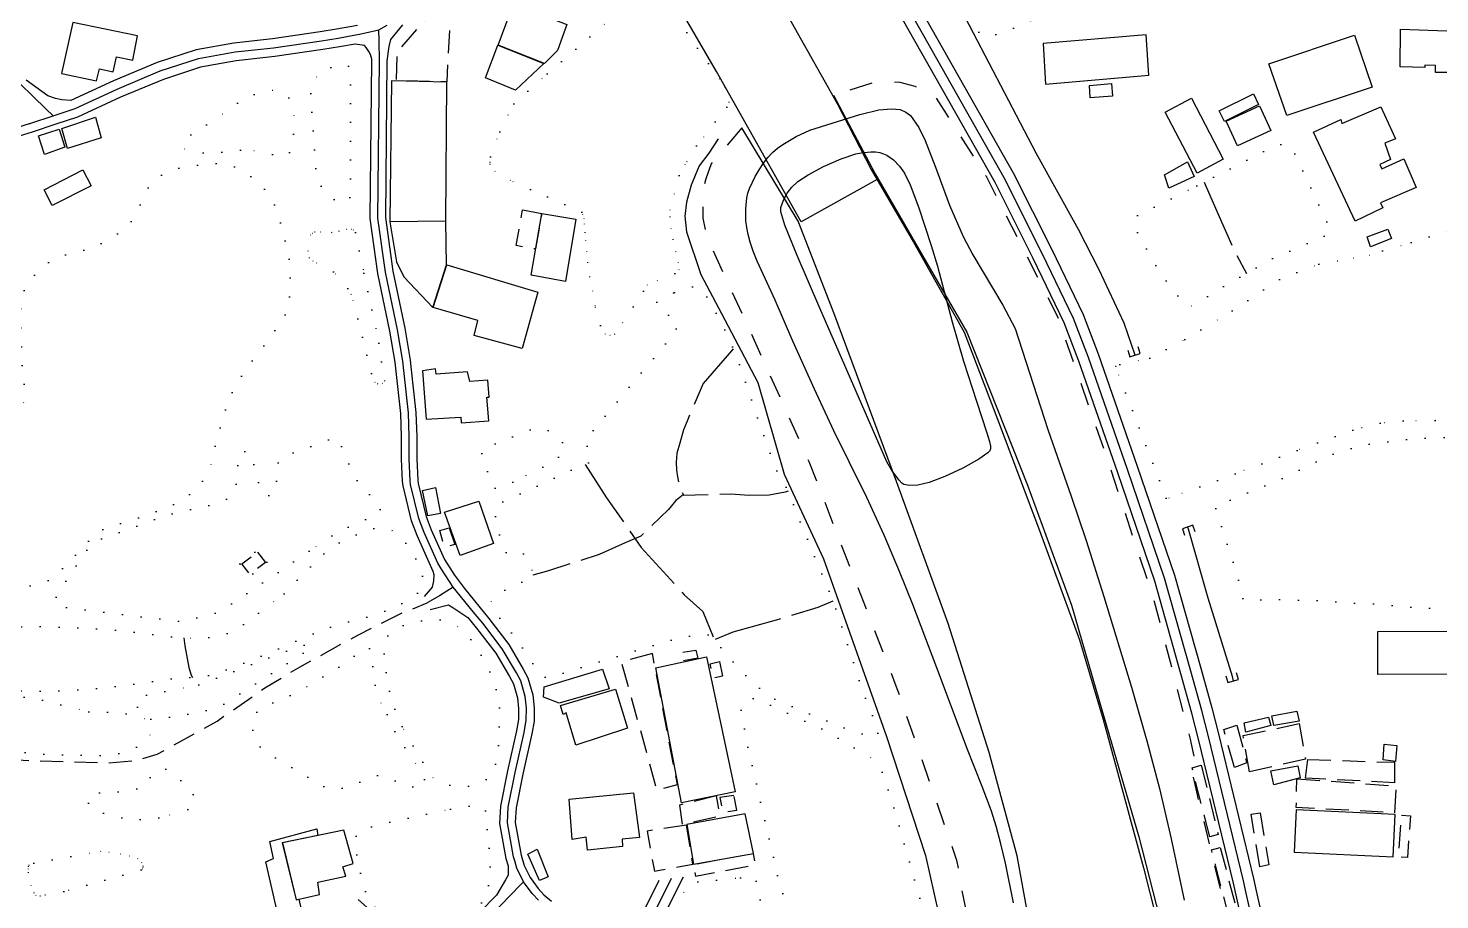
# Model space of a CAD drawing. Header units: millimetres. Extents: x 220021 to 223505, y 489325 to 491820.
# Drawn here: x 221140 to 221447.9, y 490219.8 to 490409.9 of the extents above; entities that cross this region are included whole.
import ezdxf

# ---------------------------------------------------------------- set-up
doc = ezdxf.new("R2010")
doc.units = ezdxf.units.MM
for name, pattern in [('15M2P5', [17.5, 15, -2.5]), ('5M2P5', [7.5, 5, -2.5]), ('5M5', [10, 5, -5]), ('AM4', [4, 0, -4])]:
    doc.linetypes.add(name, pattern=pattern)
for name, color, linetype in [('A0013110', 8, 'Continuous'), ('A0013113', 8, 'Continuous'), ('A0023119', 8, '5M2P5'), ('A0023210', 8, 'Continuous'), ('A0073340', 8, 'Continuous'), ('B0014111', 8, 'Continuous'), ('B0014112', 8, 'Continuous'), ('B0014116', 8, '5M2P5'), ('C0076116', 8, 'Continuous'), ('D0015112', 8, '15M2P5'), ('D0025111', 8, 'AM4'), ('E0022112', 8, 'Continuous'), ('F0017111', 8, 'Continuous'), ('F0037221', 8, 'Continuous'), ('F0037223', 8, '5M5')]:
    doc.layers.add(name, color=color, linetype=linetype)

msp = doc.modelspace()

# ---------------------------------------------------------------- linework, layer by layer
at = {"layer": 'A0013110'}
msp.add_lwpolyline([(221465.152, 490418.297), (221423.323, 490420.182), (221370.696, 490422.765), (221328.874, 490424.417), (221354.887, 490378.368), (221363.309, 490361.662), (221370.135, 490347.457), (221373.454, 490338.863), (221381.951, 490314.398), (221390.042, 490290.623), (221395.779, 490270.316), (221398.189, 490261.67), (221399.693, 490255.977), (221407.312, 490224.473), (221407.901, 490221.758), (221413.79, 490195.537)], dxfattribs=at)
at = {"layer": 'A0013110', "flags": 128}
for points in [[(221409.398, 490194.557), (221403.507, 490220.788), (221402.926, 490223.467), (221395.331, 490254.873), (221393.847, 490260.492), (221391.447, 490269.1), (221385.744, 490289.285), (221377.695, 490312.934), (221369.228, 490337.313), (221366.001, 490345.669), (221359.271, 490359.674), (221350.917, 490376.248), (221324.951, 490422.213)], [(221211.885, 490410.5), (221207.301, 490409.689), (221203.713, 490409.121), (221193.322, 490407.599), (221184.872, 490406.687), (221176.692, 490405.238), (221168.162, 490402.415), (221158.623, 490398.437), (221149.352, 490394.146), (221147.331, 490394.321), (221145.989, 490394.577), (221144.32, 490395.147), (221139.614, 490398.604)], [(221221.671, 490410.619), (221219.083, 490407.49), (221218.725, 490405.958), (221218.293, 490402.802), (221217.956, 490368.611), (221219.558, 490356.959), (221222.188, 490344.467), (221223.37, 490337.496), (221223.585, 490335.413), (221224.616, 490326.121), (221224.79, 490320.813), (221224.783, 490315.985), (221225.004, 490311.348), (221225.065, 490310.621), (221226.828, 490303.438), (221227.904, 490300.513), (221230.816, 490294.02), (221233.001, 490290.649), (221235.211, 490287.674), (221240.507, 490281.166), (221244.847, 490275.508), (221248.001, 490270.14), (221249.034, 490268.209), (221250.122, 490264.492), (221250.412, 490261.691), (221250.363, 490258.801), (221249.89, 490255.99), (221247.89, 490247.229), (221246.449, 490239.831), (221246.272, 490236.663), (221247.551, 490229.57), (221248.187, 490227.312), (221249.54, 490224.635), (221251.244, 490222.233), (221252.534, 490220.901), (221254.164, 490219.527)], [(221226.5, 490285.985), (221228.205, 490288.012), (221228.537, 490289.379), (221228.55, 490290.678), (221228.36, 490291.431), (221224.847, 490299.267), (221223.668, 490302.472), (221221.798, 490310.087), (221221.71, 490311.131), (221221.483, 490315.909), (221221.49, 490320.762), (221221.322, 490325.884), (221220.304, 490335.062), (221220.099, 490337.051), (221218.945, 490343.851), (221216.304, 490356.394), (221214.654, 490368.401), (221214.993, 490402.784), (221214.984, 490403.185), (221214.686, 490404.164), (221214.327, 490404.87), (221213.731, 490405.716), (221213.368, 490406.119), (221211.327, 490406.44), (221207.946, 490405.843), (221204.301, 490405.265), (221193.814, 490403.73), (221185.422, 490402.824), (221177.65, 490401.447), (221169.527, 490398.758), (221160.193, 490394.866), (221150.781, 490390.51), (221146.086, 490388.978), (221140.906, 490387.251), (221129.492, 490383.72)], [(221227.677, 490283.12), (221231.722, 490284.122), (221232.642, 490283.531), (221235.96, 490281.368), (221237.839, 490279.058), (221242.022, 490273.604), (221245.035, 490268.477), (221245.869, 490266.916), (221246.772, 490263.834), (221247.009, 490261.544), (221246.968, 490259.114), (221246.554, 490256.651), (221244.563, 490247.933), (221243.068, 490240.253), (221242.855, 490236.453), (221244.234, 490228.807), (221244.688, 490227.195), (221244.734, 490226.36), (221244.704, 490225.202), (221244.138, 490224.192), (221242.155, 490220.809), (221238.448, 490217.025)], [(221279.253, 490217.492), (221282.979, 490224.791)], [(221271.652, 490211.965), (221277.632, 490224.078)], [(221216.027, 490216.309), (221211.995, 490219.897)]]:
    msp.add_lwpolyline(points, dxfattribs=at)
at = {"layer": 'A0013113', "flags": 128}
msp.add_lwpolyline([(221216.251, 490539.581), (221246.636, 490500.861), (221262.416, 490479.802), (221276.091, 490460.362), (221291.118, 490437.825), (221302.923, 490417.686), (221316.473, 490393.487), (221323.927, 490379.082), (221333.144, 490363.242), (221344.21, 490343.59), (221351.495, 490324.624), (221360.601, 490300.389), (221369.378, 490276.504), (221374.522, 490259.112), (221383.322, 490226.783), (221391.465, 490194.627), (221399.999, 490165.254), (221406.921, 490138.175), (221418.632, 490095.436), (221430.66, 490054.395), (221436.395, 490032.888), (221439.029, 490027.466), (221441.667, 490023.093), (221445.465, 490018.894)], dxfattribs=at)
at = {"layer": 'A0023119', "flags": 128}
msp.add_lwpolyline([(221099.909, 490224.347), (221116.231, 490241.172), (221129.259, 490249.766), (221132.228, 490250.286), (221137.673, 490250.298), (221157.143, 490249.655), (221163.742, 490250.183), (221168.196, 490251.564), (221181.225, 490258.787), (221191.614, 490266.005), (221199.365, 490270.648), (221211.899, 490277.527), (221221.135, 490282.173), (221227.089, 490284.553)], dxfattribs=at)
at = {"layer": 'A0023210', "flags": 128}
for points in [[(221145.475, 490390.83), (221143.908, 490392.349), (221135.542, 490400.463), (221125.609, 490410.056), (221122.321, 490414.109), (221116.527, 490425.433), (221112.971, 490431.449), (221105.69, 490434.792), (221103.136, 490435.955), (221102.047, 490436.706), (221100.96, 490437.774), (221100.92, 490438.367), (221101.078, 490438.832), (221101.236, 490439.297), (221104.449, 490446.883), (221104.949, 490449.249), (221105.271, 490454.952), (221105.166, 490455.644), (221104.887, 490456.834), (221103.714, 490458.904), (221103.128, 490459.504), (221102.285, 490460.366)], [(221411.594, 490195.047), (221405.704, 490221.273), (221405.119, 490223.97), (221397.512, 490255.425), (221396.018, 490261.081), (221393.613, 490269.708), (221387.893, 490289.954), (221379.823, 490313.666), (221371.341, 490338.088), (221368.068, 490346.563), (221361.29, 490360.668), (221352.902, 490377.308), (221326.946, 490423.256), (221326.422, 490424.342), (221325.227, 490436.236)], [(221128.935, 490385.589), (221140.31, 490389.108), (221140.44, 490389.151), (221140.627, 490389.214), (221145.475, 490390.83), (221150.067, 490392.328), (221150.306, 490392.439), (221159.408, 490396.652), (221168.844, 490400.586), (221177.171, 490403.343), (221185.147, 490404.756), (221189.358, 490405.21), (221193.568, 490405.664), (221204.007, 490407.193), (221207.623, 490407.766), (221211.069, 490408.375), (221212.267, 490408.587), (221216.501, 490409.531), (221218.316, 490410.564)], [(221251.309, 490219.722), (221249.933, 490221.144), (221248.08, 490223.755), (221246.595, 490226.692), (221246.145, 490228.29), (221245.893, 490229.189), (221244.563, 490236.558), (221244.759, 490240.042), (221246.227, 490247.581), (221248.222, 490256.321), (221248.666, 490258.957), (221248.71, 490261.618), (221248.579, 490262.891), (221248.447, 490264.163), (221247.452, 490267.563), (221246.518, 490269.309), (221243.435, 490274.556), (221239.173, 490280.112), (221237.173, 490282.57), (221232.739, 490288.019), (221230.212, 490291.919), (221229.362, 490293.229), (221226.376, 490299.89), (221225.248, 490302.955), (221223.431, 490310.354), (221223.357, 490311.239), (221223.133, 490315.947), (221223.14, 490320.787), (221223.055, 490323.395), (221222.969, 490326.003), (221221.944, 490335.237), (221221.734, 490337.274), (221220.567, 490344.159), (221217.931, 490356.677), (221216.305, 490368.506), (221216.643, 490402.793), (221216.551, 490407.148), (221216.501, 490409.531)], [(221232.739, 490288.019), (221231.371, 490287.133), (221229.743, 490286.079), (221227.089, 490284.553)], [(221280.305, 490224.434), (221277.479, 490218.729), (221272.742, 490210.276), (221269.693, 490206.221)], [(221248.08, 490223.755), (221247.332, 490222.99), (221238.983, 490214.317), (221235.968, 490212.693), (221232.99, 490211.97), (221231.486, 490211.605), (221228.068, 490211.379), (221227.426, 490211.484), (221226.783, 490211.589), (221222.231, 490212.187), (221217.02, 490213.579), (221214.307, 490214.738), (221210.312, 490217.803)]]:
    msp.add_lwpolyline(points, dxfattribs=at)
at = {"layer": 'A0073340', "flags": 128}
msp.add_lwpolyline([(221216.251, 490539.581), (221246.636, 490500.861), (221262.416, 490479.802), (221276.091, 490460.362), (221291.118, 490437.825), (221302.923, 490417.686), (221316.473, 490393.487), (221323.927, 490379.082), (221325.19, 490376.911), (221308.641, 490367.68), (221290.176, 490400.468), (221276.204, 490424.566), (221261.5, 490446.58), (221246.898, 490468.38), (221227.682, 490493.626), (221216.618, 490508.155), (221201.529, 490526.448), (221185.386, 490546.007)], dxfattribs=at)
at = {"layer": 'B0014111', "flags": 128}
for points in [[(221245.898, 490415.208), (221257.547, 490410.724), (221255.458, 490405.043), (221252.672, 490402.199), (221242.577, 490406.246)], [(221439.397, 490409.7), (221457.541, 490409.086), (221457.296, 490402.843), (221458.03, 490402.844), (221457.983, 490400.099), (221451.039, 490400.616), (221450.907, 490400.237), (221446.971, 490400.224), (221446.975, 490401.78), (221444.676, 490401.839), (221444.668, 490401.362), (221439.292, 490401.466)], [(221242.483, 490406.241), (221252.51, 490402.191), (221246.349, 490396.44), (221239.802, 490399.076)], [(221429.354, 490408.404), (221433.168, 490397.072), (221414.593, 490390.846), (221410.621, 490402.116)], [(221219.25, 490398.427), (221218.911, 490367.743), (221231.114, 490367.886), (221231.322, 490398.17)], [(221393.745, 490394.676), (221400.676, 490381.364), (221395.024, 490378.302), (221388.011, 490391.629)], [(221407.267, 490395.57), (221408.417, 490393.26), (221400.989, 490389.561), (221399.839, 490391.871)], [(221408.581, 490392.993), (221411.062, 490387.612), (221403.807, 490384.267), (221401.326, 490389.647)], [(221392.875, 490380.776), (221394.332, 490377.558), (221388.853, 490375.05), (221387.871, 490377.955)], [(221252.097, 490369.515), (221259.512, 490368.252), (221257.205, 490354.684), (221249.751, 490356.073)], [(221231.116, 490367.812), (221218.921, 490367.686), (221220.354, 490358.967), (221221.93, 490355.677), (221228.285, 490349.012), (221231.297, 490358.322)], [(221231.379, 490358.297), (221251.218, 490352.34), (221247.748, 490340.056), (221237.329, 490342.896), (221238.124, 490346.183), (221228.375, 490348.986)], [(221238.348, 490306.733), (221241.538, 490297.557), (221234.235, 490294.922), (221230.809, 490304.388)], [(221456.839, 490278.41), (221456.86, 490268.988), (221434.433, 490268.939), (221434.413, 490278.362)], [(221416.624, 490239.434), (221416.195, 490230.2), (221437.752, 490229.2), (221438.181, 490238.431)]]:
    msp.add_lwpolyline(points, close=True, dxfattribs=at)
at = {"layer": 'B0014111'}
for points in [[(221361.926, 490397.724), (221384.44, 490399.656), (221383.916, 490408.506), (221361.447, 490406.578)], [(221371.682, 490394.765), (221371.509, 490397.414), (221376.32, 490397.84), (221376.553, 490395.093)], [(221420.388, 490387.265), (221426.317, 490389.982), (221426.599, 490389.169), (221435.099, 490392.766), (221438.295, 490385.78), (221435.975, 490384.851), (221437.207, 490381.296), (221434.888, 490380.154), (221435.303, 490379.256), (221440.074, 490381.41), (221442.767, 490375.154), (221435.036, 490371.849), (221435.536, 490370.703), (221429.482, 490367.85)], [(221432.786, 490362.217), (221432.112, 490364.415), (221436.592, 490366.068), (221437.404, 490364.018)], [(221226.006, 490309.102), (221228.883, 490309.753), (221229.952, 490304.095), (221227.175, 490303.551)], [(221405.626, 490256.374), (221405.233, 490258.381), (221410.594, 490259.632), (221411.075, 490257.823)], [(221411.751, 490257.8), (221411.326, 490259.899), (221416.729, 490260.939), (221417.277, 490258.759)], [(221435.788, 490253.717), (221438.59, 490253.466), (221438.265, 490249.976), (221435.573, 490250.328)], [(221411.717, 490244.902), (221411.065, 490247.952), (221416.952, 490248.988), (221417.493, 490246.387)]]:
    msp.add_lwpolyline(points, close=True, dxfattribs=at)
at = {"layer": 'B0014112', "flags": 128}
for points in [[(221149.732, 490411.161), (221147.289, 490400.045), (221154.956, 490398.425), (221155.589, 490401.071), (221158.575, 490400.427), (221159.326, 490403.683), (221162.872, 490402.982), (221163.892, 490408.232)], [(221151.984, 490379.012), (221153.743, 490375.567), (221145.273, 490371.243), (221143.514, 490374.688)], [(221228.862, 490335.641), (221226.033, 490335.185), (221226.811, 490324.628), (221234.37, 490325.07), (221234.477, 490323.844), (221240.493, 490324.271), (221240.093, 490329.439), (221240.547, 490329.47), (221240.27, 490333.119), (221236.352, 490332.821), (221235.873, 490334.975), (221229.022, 490334.476)], [(221287.979, 490272.806), (221294.255, 490243.375), (221282.498, 490240.989), (221276.94, 490270.432)], [(221265.324, 490270.102), (221266.789, 490265.843), (221255.823, 490262.684), (221252.425, 490264.003), (221252.573, 490266.251)], [(221268.132, 490265.722), (221270.724, 490257.221), (221259.453, 490253.566), (221257.341, 490260.604), (221256.719, 490260.228), (221256.162, 490262.201)], [(221272.057, 490243.136), (221273.349, 490233.412), (221269.565, 490232.993), (221269.686, 490231.427), (221262.018, 490230.656), (221261.723, 490233.457), (221258.677, 490232.979), (221258.02, 490241.786)], [(221296.436, 490238.567), (221283.698, 490236.242), (221285.125, 490227.565), (221298.205, 490229.9)], [(221203.001, 490235.295), (221203.235, 490233.844), (221195.393, 490232.25), (221198.481, 490219.775), (221199.075, 490219.906), (221199.904, 490216.123), (221194.872, 490215.054), (221191.893, 490228.099), (221193.535, 490228.777), (221192.701, 490232.525)], [(221208.897, 490234.962), (221195.468, 490232.202), (221198.509, 490219.817), (221203.601, 490220.939), (221203.225, 490223.681), (221209.345, 490224.977), (221208.648, 490227.017), (221210.917, 490227.694)], [(221251.055, 490230.871), (221253.462, 490224.821), (221251.553, 490224.029), (221249.041, 490229.74)]]:
    msp.add_lwpolyline(points, close=True, dxfattribs=at)
at = {"layer": 'B0014112'}
for points in [[(221148.636, 490383.69), (221147.345, 490388.074), (221154.705, 490390.479), (221155.937, 490386)], [(221143.586, 490382.384), (221142.28, 490386.472), (221146.821, 490387.893), (221148.001, 490383.961)]]:
    msp.add_lwpolyline(points, close=True, dxfattribs=at)
at = {"layer": 'B0014116', "flags": 128}
for points in [[(221228.709, 490414.203), (221232.129, 490413.447), (221231.325, 490398.229), (221220.36, 490398.455), (221220.559, 490404.749)], [(221247.847, 490370.309), (221252.036, 490369.525), (221250.669, 490361.766), (221246.503, 490362.496)], [(221231.838, 490300.954), (221233.098, 490297.273), (221230.741, 490296.785), (221229.829, 490300.336)], [(221190.062, 490295.654), (221191.78, 490293.387), (221188.361, 490290.796), (221186.643, 490293.063)], [(221276.183, 490273.543), (221269.422, 490271.634), (221277.135, 490243.793), (221281.638, 490244.918)], [(221285.625, 490274.253), (221286.096, 490272.478), (221282.778, 490271.872), (221282.446, 490273.761)], [(221290.796, 490271.758), (221291.508, 490268.585), (221289.476, 490268.129), (221288.764, 490271.301)], [(221416.781, 490246.194), (221438.4, 490244.621), (221438.074, 490238.795), (221416.624, 490239.948)], [(221290.137, 490242.446), (221282.084, 490240.466), (221282.708, 490236.292), (221290.954, 490238.098)], [(221293.96, 490242.527), (221290.865, 490242.116), (221291.604, 490238.881), (221294.586, 490239.32)], [(221439.56, 490238.284), (221441.529, 490238.145), (221440.887, 490229.036), (221438.917, 490229.175)], [(221283.633, 490236.068), (221275.019, 490234.795), (221276.61, 490226.068), (221285.036, 490227.549)], [(221298.219, 490229.828), (221285.142, 490227.464), (221285.566, 490224.99), (221298.674, 490227.423)]]:
    msp.add_lwpolyline(points, close=True, dxfattribs=at)
at = {"layer": 'B0014116'}
for points in [[(221406.427, 490247.7), (221405.029, 490255.638), (221417.233, 490258.23), (221418.621, 490250.454)], [(221400.799, 490256.971), (221403.697, 490257.911), (221405.838, 490249.67), (221403.169, 490248.683)], [(221393.918, 490248.604), (221395.919, 490249.152), (221399.614, 490234.016), (221397.748, 490233.509)], [(221419.183, 490250.407), (221438.052, 490249.793), (221438.036, 490245.351), (221418.668, 490246.356)], [(221406.783, 490238.459), (221408.759, 490238.789), (221410.643, 490227.397), (221408.674, 490226.966)], [(221398.141, 490230.722), (221400.048, 490231.223), (221403.991, 490216.109), (221402.072, 490215.578)]]:
    msp.add_lwpolyline(points, close=True, dxfattribs=at)
at = {"layer": 'C0076116', "flags": 128}
for points in [[(221379.855, 490339.67), (221380.321, 490338.244), (221382.602, 490338.991), (221382.136, 490340.416)], [(221394.55, 490300.063), (221394.091, 490301.491), (221391.806, 490300.756), (221392.265, 490299.329)], [(221401.28, 490268.677), (221401.691, 490267.234), (221403.999, 490267.891), (221403.588, 490269.333)]]:
    msp.add_lwpolyline(points, dxfattribs=at)
at = {"layer": 'D0015112', "flags": 128}
for points in [[(221396.545, 490376.358), (221396.763, 490375.797), (221399.54, 490369.515), (221402.89, 490361.819), (221405.779, 490356.426)], [(221293.814, 490339.948), (221293.428, 490339.563), (221287.267, 490332.405), (221285.095, 490327.435), (221283.753, 490324.17), (221283.002, 490322.286), (221282.149, 490319.395), (221281.535, 490317.215), (221281.403, 490315.187), (221281.466, 490313.503), (221281.651, 490312.049), (221281.98, 490310.286), (221282.604, 490308.817), (221283.036, 490307.971)], [(221261.494, 490314.738), (221266.207, 490307.485), (221273.77, 490296.668), (221283.147, 490286.346), (221287.193, 490282.678), (221289.427, 490277.138)], [(221305.786, 490308.914), (221305.135, 490308.739), (221301.68, 490308.081), (221297.262, 490308.008), (221293.255, 490308.286), (221282.699, 490307.961), (221282.137, 490307.544), (221281.316, 490306.891), (221279.673, 490304.943), (221273.672, 490299.129), (221270.224, 490297.68), (221264.544, 490295.119), (221253.552, 490291.592), (221250.082, 490290.616)], [(221289.97, 490276.634), (221293.772, 490278.267), (221303.229, 490280.874), (221312.313, 490283.669), (221315.587, 490285.013)], [(221173.975, 490276.972), (221174.175, 490275.2), (221175.083, 490270.471), (221175.57, 490268.794), (221175.834, 490268.277)]]:
    msp.add_lwpolyline(points, dxfattribs=at)
at = {"layer": 'D0025111'}
for points in [[(221276.677, 490419.038), (221291.938, 490397.148), (221292.867, 490393.832), (221292.419, 490392.699), (221285.83, 490384.292), (221283.339, 490380.285), (221282.052, 490377.772), (221279.953, 490370.318), (221279.989, 490368.834), (221280.228, 490366.22), (221280.61, 490363.889), (221281.191, 490361.231), (221281.812, 490358.825), (221282.006, 490357.257), (221281.11, 490356.446), (221275.073, 490353.952), (221274.242, 490352.594), (221267.975, 490343.152), (221266.985, 490342.875), (221265.991, 490343.182), (221264.843, 490345.055), (221263.688, 490349.355), (221263.186, 490352.541), (221262.553, 490355.638), (221262.099, 490358.758), (221261.865, 490361.218), (221261.668, 490363.531), (221261.552, 490365.313), (221261.348, 490367.142), (221261.287, 490368.308), (221261.026, 490369.266), (221260.817, 490369.771), (221245.267, 490376.691), (221241.881, 490378.688), (221240.81, 490380.218), (221240.762, 490380.649), (221240.893, 490381.875), (221242.908, 490387.314), (221245.942, 490393.426), (221253.254, 490399.974), (221268.025, 490412.784)], [(221451.192, 490324.328), (221446.914, 490324.358), (221439.97, 490324.243), (221434.949, 490323.779), (221428.975, 490322.253), (221416.79, 490317.817), (221403.319, 490312.7), (221388.927, 490307.417), (221388.257, 490307.427), (221377.236, 490336.036), (221377.27, 490336.228), (221378.133, 490336.539), (221384.657, 490337.932), (221392.317, 490342.042), (221402.666, 490348.264), (221412.947, 490355.142), (221421.549, 490358.435), (221429.088, 490359.809), (221432.61, 490360.415), (221435.467, 490361.365), (221441.682, 490363.169), (221451.251, 490366.119)]]:
    msp.add_lwpolyline(points, dxfattribs=at)
at = {"layer": 'D0025111', "flags": 128}
for points in [[(221351.027, 490419.116), (221364.06, 490418.687), (221365.052, 490417.991), (221365.549, 490416.78), (221365.551, 490416.09), (221364.894, 490415.059), (221356.987, 490410.624), (221349.735, 490408.083), (221349.241, 490408.086), (221348.581, 490408.091), (221347.258, 490409.134), (221342.119, 490419.346), (221342.613, 490419.861), (221343.603, 490419.854)], [(221206.026, 490401.378), (221208.006, 490402.068), (221208.996, 490402.07), (221209.986, 490401.558), (221210.318, 490399.674), (221210.337, 490374.49), (221210.174, 490372.606), (221209.02, 490371.918), (221206.544, 490372.598), (221204.893, 490373.965), (221203.406, 490376.36), (221202.744, 490379.614), (221201.743, 490393.659), (221201.574, 490397.599), (221202.069, 490398.628), (221203.058, 490399.316)], [(221186.361, 490383.351), (221185.771, 490383.283), (221182.288, 490382.892), (221179.104, 490382.716), (221178.337, 490382.731), (221175.474, 490383.001), (221174.931, 490383.149), (221174.492, 490383.333), (221174.136, 490383.575), (221173.87, 490383.841), (221173.713, 490384.126), (221173.659, 490384.443), (221173.71, 490384.763), (221173.854, 490385.097), (221174.074, 490385.424), (221174.384, 490385.773), (221174.748, 490386.096), (221175.601, 490386.746), (221176.534, 490387.382), (221179.255, 490389.066), (221181.859, 490390.85), (221182.359, 490391.242), (221184.84, 490393.005), (221186.403, 490393.993), (221187.458, 490394.574), (221189.088, 490395.356), (221190.244, 490395.823), (221190.957, 490396.052), (221192.123, 490396.349), (221192.709, 490396.428), (221193.288, 490396.434), (221193.842, 490396.376), (221194.36, 490396.285), (221194.824, 490396.155), (221195.263, 490396), (221195.665, 490395.794), (221196.025, 490395.564), (221196.359, 490395.283), (221196.665, 490394.991), (221196.956, 490394.663), (221197.211, 490394.31), (221197.422, 490393.943), (221197.584, 490393.547), (221197.709, 490393.126), (221197.799, 490392.691), (221197.863, 490392.262), (221197.934, 490391.345), (221197.94, 490390.852), (221197.933, 490387.596), (221197.782, 490385.272), (221197.713, 490384.909), (221197.464, 490383.945), (221197.28, 490383.377), (221197.175, 490383.125), (221197.056, 490382.892), (221196.89, 490382.658), (221196.692, 490382.449), (221196.426, 490382.252), (221196.102, 490382.076), (221195.738, 490381.951), (221195.364, 490381.894), (221194.99, 490381.89), (221194.594, 490381.938), (221194.029, 490382.082), (221193.684, 490382.212), (221193.087, 490382.476), (221191.084, 490383.158), (221190.822, 490383.119)], [(221394.917, 490375.526), (221407.909, 490382.165), (221410.948, 490383.755), (221413.197, 490384.547), (221414.363, 490384.679), (221415.082, 490384.401), (221416.091, 490383.101), (221423.666, 490366.812), (221424.074, 490365.466), (221424.016, 490365.135), (221411.486, 490359.686), (221401.261, 490353.845), (221393.751, 490349.304), (221393.161, 490349.171), (221392.474, 490349.381), (221386.946, 490356.436), (221381.788, 490365.674), (221381.338, 490368.336), (221381.716, 490368.933)], [(221137.349, 490324.479), (221137.5, 490324.659), (221137.781, 490325.126), (221137.987, 490325.525), (221138.611, 490326.921), (221138.788, 490327.388), (221139.048, 490328.248), (221139.12, 490328.647), (221139.153, 490329.014), (221139.161, 490329.381), (221139.143, 490332.723), (221139.119, 490333.097), (221138.759, 490336.055), (221138.558, 490339.368), (221138.559, 490339.897), (221138.448, 490343.071), (221138.391, 490346.542), (221138.487, 490348.668), (221138.542, 490349.194), (221139.06, 490352.366), (221139.244, 490352.952), (221139.454, 490353.448), (221139.713, 490353.945), (221140.034, 490354.441), (221140.409, 490354.944), (221140.841, 490355.451), (221141.814, 490356.464), (221143.391, 490357.93), (221144.9, 490359.151), (221145.44, 490359.474), (221145.988, 490359.747), (221146.545, 490359.98), (221147.679, 490360.349), (221148.277, 490360.507), (221151.519, 490361.291), (221152.969, 490361.731), (221155.061, 490362.52), (221156.4, 490363.127), (221157.685, 490363.812), (221158.337, 490364.207), (221158.942, 490364.62), (221160.105, 490365.518), (221161.707, 490366.905), (221162.179, 490367.379), (221162.644, 490367.911), (221163.084, 490368.515), (221163.505, 490369.18), (221163.801, 490369.737), (221164.068, 490370.316), (221164.501, 490371.474), (221165.933, 490374.703), (221166.28, 490375.238), (221166.687, 490375.781), (221167.151, 490376.302), (221167.652, 490376.791), (221168.196, 490377.254), (221168.805, 490377.692), (221169.453, 490378.087), (221170.104, 490378.432), (221170.81, 490378.737), (221171.53, 490379.002), (221172.253, 490379.221), (221173.667, 490379.553), (221175.995, 490379.953), (221178.532, 490380.238), (221181.389, 490380.4), (221182.022, 490380.37), (221182.634, 490380.308), (221183.727, 490380.113), (221184.238, 490379.968), (221184.723, 490379.795), (221185.636, 490379.405), (221186.571, 490378.926), (221187.132, 490378.58), (221189.716, 490376.796), (221190.227, 490376.32), (221190.715, 490375.794), (221192.005, 490374.246), (221193.165, 490372.614), (221193.495, 490371.963), (221194.152, 490370.422), (221194.632, 490369.062), (221195.008, 490367.701), (221195.964, 490364.045), (221196.852, 490360.475), (221196.973, 490359.691), (221197.112, 490358.154), (221197.143, 490357.262), (221197.138, 490353.797), (221196.936, 490350.383), (221196.806, 490349.625), (221196.636, 490348.912), (221196.416, 490348.229), (221196.123, 490347.535), (221195.766, 490346.852), (221195.363, 490346.209), (221194.501, 490345.008), (221192.663, 490342.305), (221191.312, 490340.533), (221189.146, 490337.73), (221187.196, 490335.095), (221186.872, 490334.541), (221185.156, 490331.694), (221183.85, 490329.185), (221183.666, 490328.645), (221182.741, 490325.567), (221181.799, 490322.449), (221181.007, 490319.507), (221180.33, 490316.374), (221179.868, 490314.709), (221179.662, 490314.148), (221179.186, 490313.077), (221178.89, 490312.523), (221178.158, 490311.322), (221177.434, 490310.287), (221177.001, 490309.755), (221176.54, 490309.274), (221176.007, 490308.807), (221174.891, 490307.93), (221173.631, 490307.065), (221172.885, 490306.63), (221170.484, 490305.442), (221169.689, 490305.109), (221166.579, 490303.969), (221163.433, 490302.915), (221160.342, 490301.937), (221157.207, 490301.005), (221156.476, 490300.704), (221155.742, 490300.295), (221155.184, 490299.918), (221154.583, 490299.422), (221154.075, 490298.951), (221151.733, 490296.555), (221150.887, 490295.581), (221148.675, 490293.141), (221148.131, 490292.659), (221145.678, 490290.461), (221144.619, 490289.616), (221144.047, 490289.254), (221143.381, 490288.906), (221142.607, 490288.608), (221141.876, 490288.422), (221141.063, 490288.319), (221140.344, 490288.312), (221139.624, 490288.353), (221138.419, 490288.509), (221137.772, 490288.675), (221136.571, 490289.08), (221135.909, 490289.368), (221135.269, 490289.704), (221134.618, 490290.093), (221133.332, 490290.962), (221131.538, 490292.317), (221129.349, 490294.172), (221126.996, 490296.236), (221126.499, 490296.579), (221125.964, 490296.864), (221125.396, 490297.12), (221122.835, 490298.069), (221122.249, 490298.189), (221121.695, 490298.247), (221121.148, 490298.273), (221120.091, 490298.245), (221118.81, 490298.143), (221117.421, 490297.95), (221114.168, 490297.494), (221110.875, 490296.883), (221110.163, 490296.711), (221107.561, 490296.264), (221106.795, 490296.28), (221106.036, 490296.349), (221104.559, 490296.568), (221103.77, 490296.769), (221102.425, 490297.213), (221101.763, 490297.506), (221101.141, 490297.841), (221100.555, 490298.223), (221099.995, 490298.637), (221099.423, 490299.12), (221097.892, 490300.583), (221097.361, 490301.17), (221096.524, 490302.272), (221096.201, 490302.913), (221095.989, 490303.564), (221095.936, 490304.212), (221096.045, 490304.963), (221096.24, 490305.614), (221096.514, 490306.258), (221096.843, 490306.894), (221097.239, 490307.509), (221097.7, 490308.095), (221098.212, 490308.663), (221098.785, 490309.198), (221099.433, 490309.697), (221100.103, 490310.132), (221100.837, 490310.53), (221101.597, 490310.885), (221102.41, 490311.212), (221104.044, 490311.753), (221107.2, 490312.641), (221110.59, 490313.598), (221113.995, 490314.662), (221116.903, 490315.687), (221119.941, 490316.917), (221122.763, 490317.95), (221125.959, 490319.13)], [(221280.99, 490352.283), (221281.614, 490352.501), (221282.967, 490352.942), (221283.874, 490353.229), (221285.123, 490353.537), (221285.954, 490353.485), (221286.414, 490353.269), (221286.942, 490352.714), (221288.796, 490350.312), (221292.155, 490343.84), (221293.332, 490341.09), (221294.867, 490337.458), (221297.01, 490331.112), (221300.125, 490321.978), (221303.144, 490313.746), (221305.646, 490309.264), (221309.706, 490299.092), (221315.373, 490285.655), (221318.538, 490276.171), (221321.968, 490265.511), (221325.275, 490257.21), (221325.356, 490256.214), (221325.276, 490255.681), (221325.053, 490255.365), (221324.7, 490255.25), (221324.157, 490255.266), (221318.443, 490257.133), (221309.482, 490260.749), (221302.474, 490263.733), (221297.755, 490267.361), (221293.849, 490271.629), (221291.417, 490274.424), (221289.949, 490276.667), (221289.129, 490277.406), (221287.586, 490277.75), (221282.642, 490277.09), (221274.192, 490274.629), (221265.173, 490271.913), (221257.359, 490269.408), (221254.178, 490268.448), (221252.9, 490268.295), (221251.79, 490268.843), (221251.247, 490269.65), (221246.277, 490277.035), (221241.942, 490282.412), (221241.06, 490284.971), (221241.608, 490286.225), (221250.125, 490290.259), (221249.951, 490291.705), (221247.884, 490295.615), (221247.279, 490295.813), (221245.923, 490295.581), (221245.012, 490295.431), (221244.361, 490295.482), (221243.923, 490295.947), (221243.152, 490298.06), (221241.929, 490303.663), (221241.884, 490305.253), (221242.727, 490306.22), (221260.29, 490314.325), (221262.079, 490314.938), (221262.821, 490315.653), (221262.779, 490316.786), (221262.606, 490317.083), (221261.483, 490319.854), (221261.852, 490320.476), (221281.102, 490343.548), (221281.838, 490345.584), (221277.156, 490349.316), (221277.101, 490350.164)], [(221245.74, 490310.882), (221242.757, 490309.717), (221241.94, 490309.584), (221241.35, 490309.905), (221240.769, 490311.507), (221238.909, 490317.348), (221238.928, 490317.996), (221239.828, 490318.43), (221248.816, 490322.052), (221250.141, 490322.583), (221251.957, 490322.693), (221253.374, 490322.18), (221254.438, 490321.545), (221255.409, 490320.702), (221256.26, 490319.921), (221256.709, 490319.308), (221257.13, 490318.858), (221257.302, 490318.408), (221257.305, 490318.074), (221257.092, 490317.401), (221253.945, 490315.052)], [(221465.003, 490323.483), (221455.669, 490321.473), (221453.061, 490321.027), (221450.01, 490320.674), (221446.509, 490320.555), (221442.35, 490320.383), (221433.42, 490319.34), (221430.602, 490318.847), (221424.014, 490316.8), (221412.851, 490311.342), (221398.903, 490305.658), (221403.918, 490290.089), (221405.038, 490285.322), (221405.533, 490285.152), (221406.688, 490285.154), (221410.153, 490285.333), (221411.143, 490285.335), (221412.298, 490285.338), (221417.413, 490285.178), (221418.733, 490285.18), (221420.218, 490285.184), (221431.768, 490284.352), (221434.078, 490284.357), (221435.233, 490284.188), (221441.009, 490283.687), (221442.989, 490283.52), (221447.939, 490283.359), (221449.589, 490283.192), (221451.569, 490283.024), (221458.83, 490281.841), (221460.149, 490282.015), (221460.479, 490282.016), (221461.469, 490283.046), (221461.798, 490283.218), (221462.128, 490283.561), (221462.128, 490283.733), (221462.787, 490285.276), (221463.412, 490297.531), (221463.63, 490302.544), (221464.555, 490314.026), (221464.904, 490322.441)], [(221201.325, 490295.836), (221193.245, 490290.336), (221184.834, 490284.664), (221183.02, 490283.461), (221181.701, 490282.602), (221180.217, 490282.084), (221173.123, 490280.527), (221157.777, 490282.378), (221147.051, 490283.726), (221146.061, 490284.237), (221145.895, 490284.751), (221146.224, 490286.294), (221152.816, 490296.073), (221154.3, 490297.618), (221155.289, 490298.306), (221170.63, 490303.821), (221181.352, 490306.243), (221183.497, 490307.275), (221184.651, 490308.134), (221185.309, 490309.849), (221185.964, 490317.217), (221186.953, 490317.562), (221187.943, 490317.735), (221188.768, 490317.223), (221189.1, 490315.339), (221190.92, 490308.491), (221192.241, 490307.98), (221193.231, 490308.153), (221193.89, 490308.668), (221194.22, 490309.354), (221194.219, 490310.382), (221194.052, 490312.438), (221194.051, 490313.637), (221194.71, 490315.523), (221195.369, 490316.381), (221207.08, 490320.689), (221207.906, 490319.835), (221208.898, 490317.267), (221211.377, 490311.79), (221215.506, 490307.002), (221216.827, 490305.463), (221216.828, 490304.607), (221215.838, 490303.748), (221207.592, 490300.132)], [(221195.871, 490286.552), (221196.08, 490286.782), (221198.155, 490289.028), (221199.192, 490290.027), (221201.53, 490292.334), (221203.929, 490294.745), (221204.422, 490295.172), (221206.914, 490297.101), (221207.487, 490297.446), (221210.392, 490298.967), (221211.018, 490299.229), (221214.258, 490300.463), (221215.917, 490300.986), (221216.428, 490301.068), (221216.935, 490301.1), (221217.388, 490301.085), (221217.834, 490300.994), (221218.237, 490300.871), (221218.636, 490300.702), (221219.388, 490300.33), (221219.755, 490300.107), (221220.114, 490299.847), (221220.448, 490299.574), (221221.135, 490298.932), (221222.306, 490297.704), (221222.658, 490297.275), (221223.635, 490295.947), (221223.954, 490295.443), (221224.486, 490294.442), (221225.228, 490292.818), (221225.702, 490291.62), (221225.866, 490291.116), (221226.114, 490290.195), (221226.174, 490289.752), (221226.181, 490289.313), (221226.148, 490288.881), (221226.086, 490288.468), (221225.978, 490288.058), (221225.797, 490287.659), (221225.538, 490287.27), (221225.206, 490286.911), (221224.72, 490286.476), (221224.166, 490286.045), (221223.168, 490285.392), (221221.552, 490284.455), (221220.4, 490283.866), (221218.006, 490282.812), (221216.059, 490282.098), (221215.361, 490281.89), (221211.891, 490280.923), (221208.343, 490280.018), (221204.906, 490278.957), (221204.222, 490278.706), (221201.134, 490277.407), (221198.063, 490276.084), (221195.007, 490274.677), (221192.052, 490273.404), (221188.927, 490272.167), (221186.023, 490271.026), (221182.733, 490269.818), (221179.818, 490268.857), (221178.774, 490268.585), (221178.234, 490268.478), (221177.13, 490268.335), (221176.594, 490268.304), (221173.266, 490268.186), (221171.445, 490268.015), (221168.588, 490267.594), (221165.173, 490267.12), (221161.816, 490266.689), (221158.513, 490266.268), (221155.07, 490265.909), (221151.839, 490265.665), (221148.298, 490265.465), (221144.873, 490265.325), (221141.319, 490265.326), (221138.171, 490265.405), (221134.822, 490265.618), (221134.271, 490265.719), (221132.275, 490266.226), (221131.757, 490266.399), (221130.851, 490266.785), (221130.445, 490267.03), (221130.079, 490267.336), (221129.773, 490267.675), (221129.515, 490268.046), (221129.278, 490268.456), (221128.668, 490269.687), (221128.485, 490270.184), (221128.349, 490270.688), (221128.256, 490271.21), (221128.124, 490272.289), (221128.047, 490273.858), (221128.087, 490274.362), (221128.17, 490274.826), (221128.311, 490275.268), (221128.517, 490275.696), (221128.809, 490276.102), (221129.194, 490276.486), (221129.652, 490276.824), (221130.206, 490277.169), (221130.796, 490277.477), (221131.466, 490277.775), (221132.189, 490278.048), (221134.108, 490278.65), (221134.835, 490278.821), (221136.371, 490279.096), (221138.055, 490279.285), (221140.455, 490279.419), (221141.89, 490279.417), (221145.232, 490279.348), (221148.715, 490279.247), (221152.273, 490279.026), (221155.78, 490278.842), (221159.007, 490278.608), (221162.269, 490278.283), (221165.687, 490277.844), (221168.852, 490277.455), (221171.888, 490277.124), (221174.971, 490276.9), (221175.435, 490276.9), (221178.623, 490276.932), (221181.271, 490277.101), (221181.58, 490277.148), (221181.886, 490277.219), (221182.196, 490277.316), (221182.498, 490277.434), (221183.146, 490277.736), (221185.95, 490279.067)], [(221186.222, 490293.121), (221190.12, 490296.074), (221192.2, 490293.329), (221188.303, 490290.375)], [(221221.569, 490257.624), (221221.357, 490258.056), (221220.295, 490260.619), (221219.636, 490262.512), (221218.722, 490265.744), (221218.568, 490266.442), (221218.111, 490269.216), (221217.745, 490272.242), (221217.685, 490273.318), (221217.685, 490273.861), (221217.821, 490275.627), (221217.936, 490276.059), (221218.081, 490276.49), (221218.449, 490277.335), (221218.69, 490277.717), (221219, 490278.097), (221219.364, 490278.424), (221219.8, 490278.74), (221220.268, 490279.01), (221220.804, 490279.264), (221221.348, 490279.476), (221223.072, 490280.039), (221224.767, 490280.483), (221225.314, 490280.594), (221228.07, 490280.975), (221228.613, 490280.989), (221229.138, 490280.963), (221229.631, 490280.905), (221231.07, 490280.622), (221231.541, 490280.478), (221232.429, 490280.121), (221232.868, 490279.893), (221233.691, 490279.392), (221234.076, 490279.129), (221234.46, 490278.819), (221235.157, 490278.185), (221235.495, 490277.839), (221236.846, 490276.287), (221237.18, 490275.848), (221238.11, 490274.454), (221238.706, 490273.443), (221240.152, 490270.807), (221241.397, 490268.104), (221241.605, 490267.395), (221242.429, 490264.433), (221242.558, 490263.821), (221242.736, 490262.609), (221242.793, 490261.904), (221242.816, 490260.572), (221242.783, 490257.144), (221242.682, 490253.906), (221242.544, 490252.478), (221242.246, 490250.514), (221242.069, 490249.665), (221241.957, 490249.259), (221241.412, 490247.716), (221241.231, 490247.36), (221241.029, 490247.037), (221240.756, 490246.692), (221240.457, 490246.404), (221240.071, 490246.124), (221239.686, 490245.891), (221239.272, 490245.675), (221237.411, 490244.847), (221237.03, 490244.732), (221236.274, 490244.582), (221235.892, 490244.546), (221235.5, 490244.543), (221234.738, 490244.584), (221231.457, 490244.847), (221231.033, 490244.909), (221230.63, 490244.992), (221230.263, 490245.104), (221229.911, 490245.259), (221229.583, 490245.45), (221229.256, 490245.67), (221228.645, 490246.171), (221228.315, 490246.502), (221228.013, 490246.859), (221227.42, 490247.651), (221226.813, 490248.566)], [(221177.259, 490266.659), (221199.032, 490275.101), (221200.681, 490275.447), (221201.506, 490275.278), (221201.837, 490274.765), (221182.872, 490262.56), (221180.893, 490261.87), (221178.088, 490260.836), (221168.85, 490259.274), (221167.2, 490259.099), (221165.715, 490259.439), (221164.559, 490260.636), (221163.733, 490262.004), (221163.567, 490263.203), (221164.556, 490264.062), (221165.546, 490264.407)], [(221218.327, 490260.222), (221218.445, 490259.837), (221218.66, 490259.25), (221219.116, 490258.217), (221220.49, 490255.538), (221220.799, 490255.034), (221222.688, 490252.276), (221224.552, 490249.561), (221224.975, 490248.856), (221226.461, 490246.08), (221226.45, 490245.76), (221226.265, 490244.389), (221226.114, 490244.249), (221225.916, 490244.163), (221225.7, 490244.109), (221225.466, 490244.103), (221225.189, 490244.132), (221224.563, 490244.248), (221224.168, 490244.345), (221221.416, 490245.191), (221220.909, 490245.396), (221219.212, 490246.197), (221217.35, 490246.94), (221216.983, 490246.973), (221216.537, 490246.956), (221216.069, 490246.888), (221215.68, 490246.802), (221215.291, 490246.67), (221213.373, 490245.884), (221210.519, 490244.697), (221209.932, 490244.514), (221207.776, 490243.97), (221207.244, 490243.931), (221206.711, 490243.946), (221206.201, 490244.019), (221205.675, 490244.124), (221205.14, 490244.268), (221204.082, 490244.637), (221203.561, 490244.878), (221203.058, 490245.152), (221202.587, 490245.448), (221201.232, 490246.407), (221198.381, 490248.184), (221195.393, 490249.904), (221192.543, 490251.727), (221190.861, 490252.956), (221190.498, 490253.277), (221190.199, 490253.572), (221189.919, 490253.911), (221189.697, 490254.249), (221189.51, 490254.624), (221189.37, 490255.002), (221189.256, 490255.405), (221189.159, 490255.844), (221189.034, 490256.697), (221189.017, 490257.128), (221189.028, 490257.959), (221189.083, 490258.758), (221189.149, 490259.15), (221189.243, 490259.535), (221189.38, 490259.905), (221189.549, 490260.247), (221189.769, 490260.578), (221190.054, 490260.89), (221190.4, 490261.196), (221190.825, 490261.508), (221191.296, 490261.788), (221191.822, 490262.057), (221194.277, 490263.144), (221197.297, 490264.446), (221197.898, 490264.748), (221200.796, 490266.327), (221203.413, 490267.91), (221206.074, 490269.44), (221206.949, 490270.014), (221209.779, 490271.885), (221210.906, 490272.722), (221211.583, 490273.282), (221214.024, 490274.949), (221214.219, 490274.869), (221214.409, 490274.732), (221214.585, 490274.556), (221214.729, 490274.332), (221214.865, 490274.045), (221214.98, 490273.713), (221215.08, 490273.332), (221215.152, 490272.95), (221215.194, 490272.526), (221215.201, 490272.073), (221215.265, 490268.766), (221215.311, 490268.331), (221215.451, 490267.528), (221215.54, 490267.14), (221215.812, 490266.208), (221216.152, 490264.75), (221216.543, 490263.465)], [(221153.236, 490260.839), (221153.793, 490260.881), (221154.743, 490260.891), (221156.441, 490260.817), (221159.884, 490260.55), (221163.258, 490260.085), (221163.797, 490259.977), (221164.279, 490259.832), (221165.081, 490259.536), (221165.423, 490259.352), (221165.71, 490259.14), (221165.965, 490258.888), (221166.188, 490258.603), (221166.371, 490258.304), (221166.529, 490257.984), (221166.669, 490257.635), (221166.751, 490257.278), (221166.779, 490256.933), (221166.754, 490256.563), (221166.678, 490256.106), (221166.566, 490255.717), (221166.4, 490255.333), (221166.198, 490254.991), (221165.888, 490254.596), (221165.564, 490254.276), (221165.196, 490253.981), (221164.804, 490253.716), (221164.368, 490253.464), (221163.882, 490253.231), (221161.787, 490252.367), (221160.657, 490251.976), (221160.06, 490251.808), (221159.419, 490251.665), (221158.714, 490251.547), (221156.998, 490251.355), (221156.123, 490251.309), (221153.767, 490251.319), (221150.216, 490251.381), (221146.478, 490251.422), (221142.888, 490251.584), (221139.485, 490251.898), (221136.161, 490252.212), (221135.546, 490252.306), (221135.01, 490252.422), (221134.46, 490252.599), (221134.007, 490252.804), (221133.626, 490253.024), (221133.241, 490253.298), (221132.526, 490253.889), (221132.178, 490254.224), (221131.847, 490254.584), (221131.545, 490254.966), (221131.276, 490255.358), (221131.057, 490255.744), (221130.888, 490256.132), (221130.767, 490256.535), (221130.692, 490256.917), (221130.645, 490257.316), (221130.635, 490257.73), (221130.654, 490258.151), (221130.919, 490260.637), (221131.02, 490261.047), (221131.14, 490261.406), (221131.302, 490261.784), (221131.493, 490262.136), (221131.735, 490262.492), (221131.998, 490262.819), (221132.293, 490263.128), (221132.635, 490263.394), (221133.006, 490263.613), (221133.413, 490263.796), (221133.866, 490263.939), (221134.374, 490264.039), (221134.906, 490264.093), (221135.5, 490264.106), (221136.795, 490264.061), (221140.472, 490263.985)], [(221339.977, 490192.587), (221341.078, 490179.524), (221341.094, 490174.435), (221340.524, 490169.967), (221340.476, 490150.74), (221339.684, 490149.609), (221338.041, 490148.704), (221335.493, 490148.818), (221332.568, 490150.797), (221330.541, 490153.907), (221321.019, 490178.336), (221310.909, 490203.84), (221304.004, 490222.954), (221296.958, 490253.321), (221295.502, 490261.012), (221295.815, 490262.539), (221297.935, 490263.783), (221301.282, 490262.539), (221314.145, 490256.601), (221323.769, 490250.833), (221326.487, 490247.44), (221328.63, 490240.711), (221336.195, 490214.359)], [(221168.537, 490237.688), (221162.433, 490237.16), (221159.792, 490237.84), (221157.317, 490238.348), (221155.171, 490239.2), (221153.52, 490240.225), (221152.86, 490241.423), (221153.354, 490242.452), (221155.333, 490243.141), (221157.643, 490243.146), (221159.623, 490243.322), (221165.067, 490244.19), (221166.056, 490245.563), (221166.88, 490246.935), (221168.364, 490247.966), (221170.014, 490248.312), (221171.004, 490247.801), (221172.655, 490246.605), (221175.958, 490243.014), (221176.288, 490242.159), (221176.454, 490240.96), (221175.465, 490239.758), (221173.816, 490239.07)], [(221232.163, 490239.597), (221232.548, 490239.697), (221234.322, 490240.059), (221234.858, 490240.13), (221237.909, 490240.36), (221238.272, 490240.345), (221238.593, 490240.305), (221238.877, 490240.229), (221239.136, 490240.099), (221239.358, 490239.916), (221239.538, 490239.689), (221239.682, 490239.39), (221239.8, 490239.037), (221239.9, 490238.602), (221239.971, 490238.12), (221240.046, 490237.037), (221240.059, 490235.9), (221240.19, 490234.234), (221240.282, 490233.712), (221240.66, 490230.625), (221240.826, 490227.988), (221240.832, 490226.991), (221240.669, 490223.847), (221240.579, 490223.408), (221240.319, 490222.484), (221239.839, 490221.085), (221239.474, 490220.19), (221239.269, 490219.769), (221239.038, 490219.366), (221238.8, 490219), (221238.263, 490218.32), (221237.978, 490218.036), (221237.661, 490217.756), (221237.323, 490217.505), (221236.981, 490217.289), (221236.592, 490217.096), (221235.775, 490216.751), (221235.329, 490216.604), (221233.976, 490216.253), (221233.49, 490216.161), (221230.978, 490215.847), (221230.439, 490215.823), (221229.32, 490215.835), (221226.071, 490215.882), (221223.647, 490216.047), (221223.132, 490216.116), (221220.125, 490216.591), (221218.107, 490217.025), (221217.726, 490217.134), (221217.374, 490217.256), (221216.421, 490217.657), (221216.123, 490217.819), (221215.835, 490218.014), (221215.299, 490218.421), (221215.044, 490218.659), (221214.807, 490218.914), (221214.592, 490219.185), (221214.398, 490219.498), (221214.222, 490219.854), (221213.913, 490220.621), (221213.623, 490221.517), (221212.742, 490224.623), (221211.994, 490227.962), (221211.458, 490231.017), (221211.37, 490231.949), (221211.377, 490232.385), (221211.407, 490232.791), (221211.516, 490233.521), (221211.617, 490233.845), (221211.779, 490234.147), (221211.992, 490234.406), (221212.254, 490234.632), (221212.561, 490234.837), (221212.91, 490235.034), (221213.313, 490235.221), (221213.738, 490235.379), (221216.793, 490236.299), (221217.48, 490236.45), (221220.647, 490237.129)], [(221295.374, 490224.596), (221297.346, 490225.003), (221298.029, 490224.927), (221298.737, 490224.224), (221299.599, 490220.349), (221299.806, 490218.737), (221299.836, 490217.434), (221299.8, 490216.701), (221299.655, 490216.032), (221299.402, 490215.248), (221298.793, 490214.626), (221292.509, 490212.612), (221286.363, 490211.659), (221283.704, 490211.303), (221281.704, 490211.093), (221280.344, 490211.048), (221279.358, 490211.168), (221278.855, 490211.474), (221278.647, 490211.874), (221278.716, 490212.316), (221278.983, 490213.143), (221283.069, 490221.456), (221283.534, 490222.204), (221284.262, 490223.077), (221285.162, 490223.594)]]:
    msp.add_lwpolyline(points, close=True, dxfattribs=at)
at = {"layer": 'D0025111'}
for points in [[(221206.635, 490356.785), (221202.17, 490359.121), (221201.419, 490359.772), (221201.131, 490361.305), (221201.644, 490364.775), (221201.967, 490365.197), (221202.503, 490365.472), (221203.717, 490365.473), (221206.222, 490365.381), (221207.821, 490365.679), (221209.433, 490366.049), (221210.47, 490366.119), (221210.936, 490365.922), (221211.431, 490365.361), (221213.247, 490356.506), (221216.522, 490341.215), (221217.744, 490332.992), (221217.388, 490332.447), (221216.332, 490332.308), (221215.677, 490332.62), (221214.944, 490334.611), (221210.56, 490351.788), (221209.725, 490353.152)], [(221147.793, 490221.579), (221142.695, 490220.59), (221141.782, 490220.738), (221141.35, 490221.284), (221140.7, 490222.888), (221140.109, 490225.702), (221140.068, 490226.472), (221140.089, 490227.016), (221140.204, 490227.359), (221141.224, 490227.797), (221155.798, 490230.38), (221157.587, 490230.173), (221160.059, 490229.823), (221162.126, 490229.396), (221163.894, 490228.839), (221164.771, 490227.94), (221165.032, 490227.199), (221165.064, 490226.869), (221164.993, 490226.498), (221164.651, 490226.321)]]:
    msp.add_lwpolyline(points, close=True, dxfattribs=at)
at = {"layer": 'E0022112', "flags": 128}
for points in [[(221381.487, 490338.626), (221379.089, 490345.613), (221373.617, 490357.207), (221369.141, 490366.035), (221359.862, 490382.657), (221342.789, 490415.374), (221339.807, 490420.569), (221313.08, 490421.949), (221300.87, 490423.408)], [(221290.537, 490385.81), (221288.483, 490382.627), (221286.375, 490379.881), (221284.634, 490375.71), (221283.65, 490371.941), (221283.259, 490368.934), (221283.659, 490365.498), (221286.756, 490356.184), (221291.25, 490347.693), (221299.197, 490332.615), (221304.924, 490312.65), (221313.51, 490294.142), (221327.23, 490255.417), (221335.783, 490229.471), (221340.447, 490208.395)]]:
    msp.add_lwpolyline(points, dxfattribs=at)
at = {"layer": 'E0022112'}
msp.add_lwpolyline([(221402.921, 490267.584), (221402.706, 490268.515), (221397.385, 490285.629), (221392.984, 490301.135)], dxfattribs=at)
at = {"layer": 'F0017111', "elevation": 30}
msp.add_lwpolyline([(221354.93, 490219.129), (221353.201, 490227.79), (221352.199, 490232.037), (221351.165, 490235.884), (221350.135, 490239.14), (221348.085, 490244.534), (221344.755, 490252.947), (221339.019, 490268.285), (221332.963, 490284.2), (221330.118, 490291.448), (221326.761, 490299.343), (221322.943, 490307.526), (221319.093, 490315.356), (221315.736, 490322.124), (221311.51, 490331.181), (221306.827, 490341.662), (221302.975, 490350.61), (221299.045, 490359.093), (221298.15, 490361.321), (221297.506, 490363.243), (221297.057, 490364.939), (221296.755, 490366.478), (221296.579, 490367.904), (221296.537, 490370.553), (221296.805, 490372.909), (221297.029, 490373.933), (221297.361, 490374.964), (221298.576, 490377.538), (221299.445, 490379.045), (221300.396, 490380.485), (221301.371, 490381.724), (221302.385, 490382.782), (221303.467, 490383.718), (221304.654, 490384.587), (221307.535, 490386.277), (221310.526, 490387.667), (221321.445, 490391.108), (221325.585, 490392.095), (221328.345, 490392.365), (221330.196, 490392.173), (221331.491, 490391.633), (221332.5, 490390.906), (221334.326, 490388.226), (221335.684, 490385.448), (221337.904, 490379.614), (221340.996, 490371.344), (221343.942, 490364.519), (221346.103, 490360.492), (221352.605, 490349.516), (221355.323, 490344.394), (221362.419, 490322.412), (221367.606, 490307.629), (221370.79, 490298.166), (221374.65, 490285.981), (221380.654, 490266.202), (221384.049, 490254.491), (221386.809, 490244.057), (221389.341, 490233.133), (221392.197, 490219.74)], dxfattribs=at)
at = {"layer": 'F0017111', "elevation": 35, "flags": 128}
msp.add_lwpolyline([(221307.794, 490360.308), (221305.086, 490366.982), (221304.171, 490369.83), (221304.198, 490370.821), (221304.791, 490372.397), (221305.604, 490373.93), (221306.592, 490375.232), (221307.921, 490376.461), (221310.17, 490377.963), (221313.502, 490379.742), (221317.375, 490381.402), (221320.528, 490382.489), (221321.696, 490382.768), (221323.804, 490382.968), (221324.828, 490382.926), (221325.773, 490382.788), (221326.603, 490382.552), (221327.349, 490382.21), (221328.769, 490381.187), (221330.095, 490379.852), (221331.201, 490378.302), (221332.436, 490375.739), (221334.305, 490370.752), (221337.015, 490362.496), (221338.356, 490358.019), (221341.573, 490345.87), (221344.044, 490337.285), (221346.846, 490328.55), (221349.136, 490321.681), (221349.707, 490319.79), (221349.927, 490318.759), (221349.922, 490318.2), (221349.773, 490317.769), (221349.386, 490317.31), (221347.395, 490315.905), (221343.927, 490313.945), (221339.989, 490312.123), (221336.585, 490310.855), (221334.079, 490310.246), (221332.252, 490310.141), (221331.055, 490310.355), (221330.565, 490310.677), (221329.981, 490311.314), (221328.438, 490313.47), (221327.327, 490315.299), (221312.711, 490348.824)], close=True, dxfattribs=at)
at = {"layer": 'F0037221', "flags": 128}
for points in [[(221315.688, 490395.286), (221324.777, 490378.174), (221344.769, 490343.611), (221357.995, 490310.233), (221367.585, 490284.042), (221373.541, 490263.496), (221382.31, 490233.535), (221389.096, 490206.824), (221396.047, 490180.284), (221401.339, 490164.877), (221408.293, 490134.74), (221417.392, 490103.751), (221425.831, 490072.589), (221432.615, 490048.62), (221436.09, 490036.121)], [(221348.454, 490065.911), (221349.441, 490068.826), (221350.262, 490074.139), (221352.556, 490094.873), (221355.502, 490124.689), (221357.63, 490145.423), (221359.267, 490162.387), (221359.752, 490175.237), (221359.737, 490193.911), (221359.234, 490204.189), (221357.903, 490217.378), (221355.749, 490229.365), (221349.626, 490251.966), (221340.694, 490280.043), (221329.45, 490311.027), (221315.726, 490347.831), (221307.955, 490367.858), (221295.729, 490388.219)]]:
    msp.add_lwpolyline(points, dxfattribs=at)
at = {"layer": 'F0037223', "flags": 128}
for points in [[(221436.09, 490036.121), (221434.59, 490054.963), (221425.977, 490097.26), (221420.672, 490128.428), (221415.698, 490159.597), (221409.901, 490186.653), (221405.376, 490206.721), (221404.856, 490209.028), (221401.851, 490215.45), (221397.97, 490230.808), (221394.934, 490243.367), (221393.75, 490248.412), (221393.776, 490248.609), (221393.91, 490248.818), (221394.482, 490249.269), (221394.601, 490249.565), (221394.634, 490249.827), (221393.726, 490254.132), (221393.614, 490254.566), (221389.706, 490269.699), (221385.734, 490284.766), (221374.984, 490317.293), (221364.565, 490347.08), (221349.031, 490377.541), (221337.963, 490394.992), (221333.506, 490397.209), (221330.206, 490398.059), (221327.731, 490398.225), (221325.421, 490398.391), (221315.688, 490395.286)], [(221295.729, 490388.219), (221288.971, 490380.323), (221287.818, 490377.066), (221287.325, 490374.838), (221287.163, 490371.925), (221287.165, 490368.499), (221288.159, 490364.046), (221295.927, 490347.274), (221310.307, 490315.44), (221329.32, 490266.484), (221342.55, 490228.48), (221343.71, 490221.801), (221348.679, 490197.827), (221349.51, 490190.12), (221349.683, 490180.526), (221348.704, 490166.647), (221346.9, 490152.938), (221346.573, 490148.483), (221346.577, 490143.515), (221346.27, 490115.075), (221346.115, 490101.883), (221346.779, 490096.917), (221348.606, 490082.187), (221348.614, 490071.908), (221348.454, 490065.911)]]:
    msp.add_lwpolyline(points, dxfattribs=at)

doc.saveas('drawing.dxf')
